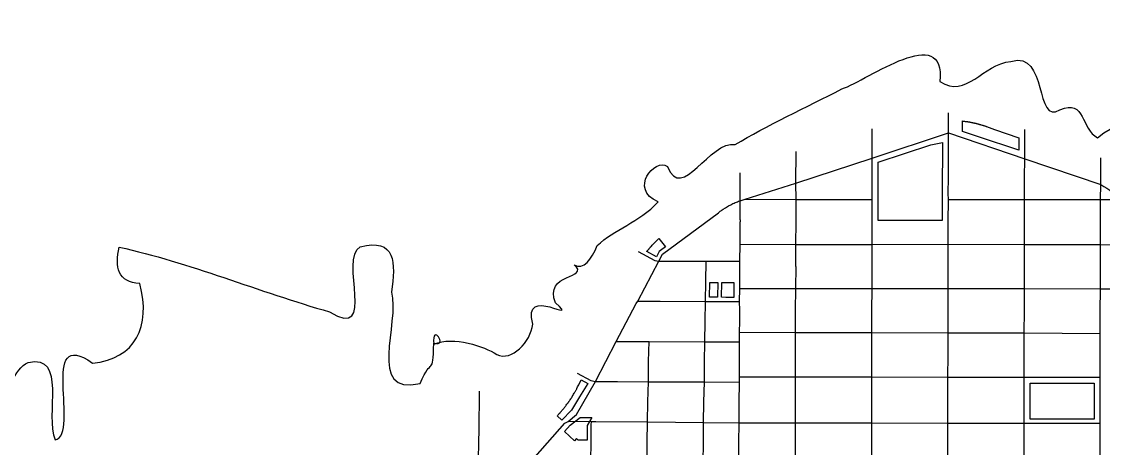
# Model space of a CAD drawing. Extents: x 1 to 394, y 101 to 384.
# Drawn here: x 299.7 to 359.9, y 312.4 to 336.2 of the extents above; entities that cross this region are included whole.
import ezdxf

# ---------------------------------------------------------------- set-up
doc = ezdxf.new("R2010")
doc.units = 0
doc.layers.get('0').update_dxf_attribs({"linetype": 'CONTINUOUS'})

msp = doc.modelspace()

# ---------------------------------------------------------------- linework, layer by layer
at = {"color": 4}
for points in [[(351.2351, 329.969105), (351.239291, 331.08633)], [(346.999468, 328.565413), (346.995277, 330.190094)], [(346.999468, 328.565413), (351.2351, 329.969105)], [(351.231014, 327.48502), (351.235205, 329.969105)], [(351.2351, 329.969105), (355.478915, 328.528582)], [(355.478915, 328.528582), (355.491172, 330.145079)], [(342.755653, 327.157628), (342.759844, 328.921452)], [(342.755653, 327.157628), (346.999468, 328.565413)], [(346.991285, 326.257301), (346.999667, 328.565413)], [(355.470732, 326.257301), (355.474923, 327.48502), (355.479019, 328.528582)], [(355.478915, 328.528582), (359.706365, 327.083966)], [(359.706365, 327.083966), (359.706365, 328.573598)], [(339.641345, 326.183638), (339.645536, 327.738749)], [(351.231014, 326.261393), (351.226824, 326.588785), (351.231014, 327.48502)], [(339.927805, 326.273671), (342.755653, 327.157628)], [(342.759749, 326.253209), (342.755559, 327.157628)], [(359.702268, 326.249117), (359.706459, 327.083966)], [(359.706365, 327.083966), (359.882339, 326.985748), (360.054217, 326.883434), (360.222009, 326.768847), (360.385705, 326.650168), (360.541209, 326.523303), (360.692636, 326.392347), (360.839957, 326.249114)], [(335.119243, 322.815595), (335.32386, 323.212557), (338.438178, 325.520669), (338.491399, 325.565687), (338.54462, 325.606608), (338.601926, 325.64753), (338.655147, 325.684365), (338.712454, 325.725287), (338.827036, 325.798947), (338.888428, 325.835783), (339.00301, 325.901261), (339.125784, 325.966739), (339.187177, 325.995382), (339.24857, 326.028121), (339.309962, 326.056764), (339.37544, 326.081321), (339.436833, 326.109964), (339.502311, 326.134521), (339.563704, 326.154982), (339.629182, 326.179539), (339.64144, 326.183625)], [(339.641345, 326.183638), (339.927805, 326.273674)], [(339.641345, 325.119615), (339.641345, 326.183638)], [(339.927805, 326.273671), (342.759749, 326.253209)], [(342.759749, 326.253209), (346.991285, 326.257295)], [(342.763835, 325.017304), (342.759749, 326.253209)], [(346.995382, 325.00912), (346.991191, 326.257301)], [(351.226918, 325.00912), (351.231108, 326.261393)], [(351.231014, 326.261393), (355.470732, 326.257307)], [(355.474829, 325.000935), (355.470638, 326.257301)], [(355.470732, 326.257301), (359.702268, 326.249129)], [(359.698183, 325.000935), (359.702373, 326.249117)], [(359.702268, 326.249117), (360.839957, 326.249117)], [(339.645431, 323.932819), (339.641241, 325.021397)], [(339.641345, 325.119615), (339.641345, 325.021397)], [(342.755653, 323.756846), (342.764034, 325.017304)], [(346.995382, 323.752754), (346.995382, 325.00912)], [(351.226918, 323.760939), (351.226918, 325.00912)], [(355.474829, 323.748662), (355.474829, 325.000935)], [(359.698183, 323.748662), (359.698183, 325.000935)], [(339.641345, 323.760939), (339.645536, 323.932819)], [(333.977468, 323.359884), (334.894165, 322.864704), (335.119243, 322.8156)], [(339.633153, 322.819687), (339.641534, 323.760939)], [(339.641345, 323.760939), (342.755653, 323.756853)], [(342.755653, 322.525035), (342.755653, 323.756846)], [(342.755653, 323.756846), (346.995382, 323.75276)], [(346.995382, 323.752754), (351.226918, 323.760939)], [(346.995382, 322.545496), (346.995382, 323.752754)], [(351.222822, 322.525035), (351.226918, 323.760939)], [(351.226918, 323.760939), (355.474829, 323.748661)], [(355.466636, 321.297316), (355.470827, 322.520943), (355.474923, 323.748662)], [(355.474829, 323.748662), (359.698183, 323.748662)], [(359.694086, 322.520943), (359.698277, 323.748662)], [(359.698183, 323.748662), (362.726551, 323.74049)], [(333.948814, 320.593423), (335.119243, 322.815595)], [(335.119243, 322.815595), (336.383792, 322.815595)], [(336.383792, 322.815595), (336.576131, 322.815595)], [(336.576131, 322.815595), (337.750655, 322.815595)], [(337.717916, 320.585239), (337.734259, 321.698371), (337.750624, 322.815595)], [(337.750655, 322.815595), (339.633153, 322.819681)], [(339.629067, 322.525035), (339.633257, 322.819687)], [(339.633153, 321.694278), (339.628962, 322.525035)], [(342.747471, 321.293223), (342.755852, 322.525035)], [(346.991285, 321.301408), (346.995476, 322.545496)], [(351.222822, 321.297316), (351.222822, 322.525035)], [(359.694086, 321.289131), (359.694086, 322.520943)], [(339.629067, 321.293223), (339.633257, 321.694278)], [(339.620874, 320.585239), (339.629255, 321.293223)], [(339.629067, 321.293223), (342.747471, 321.293223)], [(342.735192, 320.073689), (342.74745, 321.293223)], [(342.747471, 321.293223), (346.991285, 321.301395)], [(346.974921, 320.061412), (346.991264, 321.301408)], [(346.991285, 321.301408), (351.222822, 321.297322)], [(351.222822, 320.061412), (351.222822, 321.297316)], [(351.222822, 321.297316), (355.466636, 321.297316)], [(355.46255, 320.061412), (355.466741, 321.297316)], [(355.466636, 321.297316), (359.694086, 321.289144)], [(359.685904, 320.045043), (359.694285, 321.289131)], [(359.694086, 321.289131), (363.901076, 321.285045)], [(332.757925, 318.354882), (333.854693, 320.474744), (333.948772, 320.593423)], [(333.948814, 320.593423), (335.205182, 320.589337)], [(335.205182, 320.589331), (337.717916, 320.585245), (339.620874, 320.585239)], [(337.701541, 319.468014), (337.717885, 320.585239)], [(339.624971, 320.090058), (339.62078, 320.585239)], [(339.624971, 319.459829), (339.624971, 320.090058)], [(342.735192, 318.850063), (342.735192, 320.073689)], [(346.970825, 318.850063), (346.975015, 320.061412)], [(351.218736, 318.833693), (351.222926, 320.061412)], [(355.458454, 318.833693), (355.462645, 320.061412)], [(359.685904, 318.800954), (359.685904, 320.045043)], [(337.685177, 318.338512), (337.70152, 319.468014)], [(339.616788, 318.862339), (339.62517, 319.459829)], [(339.616788, 318.330328), (339.616788, 318.862339)], [(339.616788, 318.862339), (342.735192, 318.85006)], [(342.735192, 318.850063), (346.970825, 318.850063)], [(342.735192, 317.614158), (342.735192, 318.850063)], [(346.970825, 316.378255), (346.975015, 317.605974), (346.97073, 318.850063)], [(346.970825, 318.850063), (351.218736, 318.833688)], [(351.218736, 318.833693), (354.496739, 318.833693)], [(351.218736, 317.593696), (351.218736, 318.833693)], [(354.496739, 318.833693), (355.458454, 318.833693)], [(355.454368, 317.605974), (355.458559, 318.833693)], [(355.458454, 318.833693), (359.685904, 318.800954)], [(359.685904, 317.577327), (359.685904, 318.800954)], [(331.599776, 316.120433), (332.757925, 318.354882)], [(332.757925, 318.354882), (334.014293, 318.350796)], [(334.014293, 318.35079), (334.579041, 318.346704)], [(334.55858, 317.229473), (334.579009, 318.346697)], [(334.579041, 318.346697), (337.685177, 318.338526)], [(337.672898, 317.221288), (337.685156, 318.338512)], [(337.685177, 318.338512), (339.616788, 318.33034)], [(339.612692, 317.61825), (339.616883, 318.330328)], [(334.542216, 316.112248), (334.542216, 316.349608), (334.558559, 317.229473)], [(337.656524, 316.104064), (337.672867, 317.221288)], [(339.608606, 316.390531), (339.612797, 317.217196)], [(339.612692, 317.217196), (339.612692, 317.61825)], [(342.735192, 316.390531), (342.735192, 317.614158)], [(351.210543, 316.370069), (351.218924, 317.593696)], [(355.446175, 316.370069), (355.454557, 317.605974)], [(359.685904, 316.361885), (359.685904, 317.577327)], [(330.588958, 316.582874), (331.337862, 316.173634), (331.599776, 316.120434)], [(330.077409, 313.906447), (330.548036, 314.287039), (331.599776, 316.120433)], [(331.599776, 316.120433), (332.819318, 316.116348)], [(332.819318, 316.116341), (334.542216, 316.112255), (337.656524, 316.104076)], [(334.509477, 314.995024), (334.542163, 316.112248)], [(337.631977, 314.966377), (337.656492, 316.104064)], [(337.656524, 316.104064), (339.608606, 316.095892)], [(339.588135, 313.832783), (339.592326, 314.950007), (339.608669, 316.095878)], [(339.608606, 316.095878), (339.608606, 316.390531)], [(339.608606, 316.390531), (342.735192, 316.390531)], [(342.731096, 315.05641), (342.735287, 316.390531)], [(342.735192, 316.390531), (346.970825, 316.378253)], [(346.966728, 315.044133), (346.970919, 316.378255)], [(346.970825, 316.378255), (351.210543, 316.370083)], [(351.206457, 315.040041), (351.210648, 316.370069)], [(351.210543, 316.370069), (355.446175, 316.370069)], [(355.446175, 315.031855), (355.446175, 316.370069)], [(355.446175, 316.370069), (359.685904, 316.361898)], [(359.681808, 313.800044), (359.685998, 316.361885)], [(325.121515, 313.353973), (325.14603, 315.584329)], [(334.493102, 313.873708), (334.509445, 314.995024)], [(337.615602, 313.849153), (337.631946, 314.966377)], [(342.731096, 313.828691), (342.731096, 315.05641)], [(346.966728, 313.820506), (346.966728, 315.044133)], [(351.206457, 313.812321), (351.206457, 315.040041)], [(355.446175, 313.804136), (355.446175, 315.031855)], [(328.223555, 311.688367), (328.235812, 311.938003), (329.889135, 313.804136), (330.077388, 313.90645)], [(330.077409, 313.906447), (330.478462, 313.914618), (331.370601, 313.898244)], [(331.358333, 312.781037), (331.366715, 313.714104)], [(331.366516, 313.714104), (331.370706, 313.898261)], [(331.370601, 313.898261), (331.612054, 313.894176)], [(331.612054, 313.894169), (334.493102, 313.873709)], [(334.480823, 312.756482), (334.493081, 313.873708)], [(334.493102, 313.873708), (337.615602, 313.849151)], [(337.603324, 312.731929), (337.615581, 313.849153)], [(337.615602, 313.849153), (339.588135, 313.832778)], [(339.584049, 312.715559), (339.58824, 313.832783)], [(339.588135, 313.832783), (340.758563, 313.828697)], [(340.758563, 313.828691), (342.731096, 313.828691)], [(342.731096, 312.707374), (342.731096, 313.828691)], [(342.731096, 313.828691), (346.966728, 313.820519)], [(346.966728, 312.699189), (346.966728, 313.820506)], [(346.966728, 313.820506), (351.206457, 313.812334)], [(351.206457, 312.695097), (351.206457, 313.812321)], [(351.206457, 313.812321), (355.446175, 313.80415), (356.457004, 313.804136)], [(355.446175, 312.686912), (355.446175, 313.804136)], [(356.457004, 313.804136), (359.681808, 313.80005)], [(359.677722, 311.561502), (359.681913, 313.800044)], [(325.113333, 312.830146), (325.121714, 313.353973)], [(325.096958, 311.712922), (325.113301, 312.830146)], [(331.346055, 311.663813), (331.358313, 312.781037)], [(334.468555, 311.639258), (334.480813, 312.756482)], [(337.591045, 311.610611), (337.603303, 312.731929)], [(339.579953, 311.598335), (339.584143, 312.715559)], [(342.72701, 311.590149), (342.731201, 312.707374)], [(346.966728, 311.581965), (346.966728, 312.699189)], [(351.202361, 311.57378), (351.206551, 312.695097)], [(355.44209, 311.565596), (355.44628, 312.686912)]]:
    msp.add_lwpolyline(points, dxfattribs=at)
at = {"color": 3}
for points in [[(354.701367, 329.146534), (354.255287, 329.297952), (353.805131, 329.445279), (352.46691, 329.899535), (352.02084, 330.046861), (352.025031, 330.627981), (352.049546, 330.623895), (352.069975, 330.619809), (352.09449, 330.619809), (352.135454, 330.611638), (352.159969, 330.607552), (352.180398, 330.607552), (352.204913, 330.603466), (352.225342, 330.59938), (352.249857, 330.595294), (352.270287, 330.591208), (352.294802, 330.591208), (352.315231, 330.587123), (352.339746, 330.583037), (352.380709, 330.574865), (352.405224, 330.570779), (352.425654, 330.566693), (352.450169, 330.562608), (352.491132, 330.554436), (352.515647, 330.55035), (352.536076, 330.546264), (352.560591, 330.542178), (352.581021, 330.534007), (352.60145, 330.529921), (352.625965, 330.525835), (352.646394, 330.521749), (352.670909, 330.517663), (352.691339, 330.509491), (352.711768, 330.505406), (352.736283, 330.50132), (352.756712, 330.497234), (352.777141, 330.489062), (352.801657, 330.484976), (352.822086, 330.480891), (352.846601, 330.472719), (352.86703, 330.468633), (352.887459, 330.460461), (352.911974, 330.456375), (352.916165, 330.456375), (352.932508, 330.45229), (352.952938, 330.444118), (352.973367, 330.440032), (352.997882, 330.43186), (353.018311, 330.427774), (353.038741, 330.419603), (353.063256, 330.415517), (353.104219, 330.399142), (353.124648, 330.395056), (353.149163, 330.386885), (353.169593, 330.378713), (353.190022, 330.374627), (353.210451, 330.366455), (353.234966, 330.358284), (353.255395, 330.354198), (353.296359, 330.337823), (353.320874, 330.329651), (353.341303, 330.32148), (353.361732, 330.317394), (353.807802, 330.15779), (355.146023, 329.691257), (355.150213, 329.691257), (355.146023, 328.995549), (354.699953, 329.146969)], [(347.330956, 328.328054), (350.257021, 329.29386), (350.899526, 329.424817), (350.895335, 326.59697), (350.891145, 325.078691), (347.32666, 325.082776), (347.330851, 326.601056), (347.330851, 328.328048)], [(334.996468, 323.061139), (334.45218, 323.355792), (334.464438, 323.372166), (334.480781, 323.392627), (334.493039, 323.409002), (334.509382, 323.425377), (334.52164, 323.441752), (334.537983, 323.462212), (334.550241, 323.478587), (334.582928, 323.511326), (334.595185, 323.527701), (334.611529, 323.544076), (334.623786, 323.564537), (334.656473, 323.597276), (334.668731, 323.613651), (334.701417, 323.64639), (334.713675, 323.662765), (334.76281, 323.711868), (334.775067, 323.732329), (334.824202, 323.781432), (334.83646, 323.797807), (334.852803, 323.810086), (334.918282, 323.875564), (334.930539, 323.891939), (334.996018, 323.957417), (335.012361, 323.969696), (335.077839, 324.035174), (335.094183, 324.047453), (335.126869, 324.080192), (335.13106, 324.080192), (335.495277, 323.621843), (335.225181, 323.421316), (335.147445, 323.359934), (334.996028, 323.061189)], [(337.955262, 321.64107), (338.405428, 321.64107), (338.393171, 320.814406), (337.947101, 320.814406), (337.955482, 321.64107)], [(339.297579, 321.636985), (339.289198, 320.81032), (338.843128, 320.81032), (338.618039, 320.814406), (338.62642, 321.64107), (338.851498, 321.64107), (339.07249, 321.636984), (339.297568, 321.636984)], [(330.801767, 316.214559), (331.182359, 316.014031), (330.719914, 315.273307), (330.257469, 314.536675), (329.721375, 313.967832), (329.459461, 314.205191), (329.47989, 314.221566), (329.508491, 314.254305), (329.541178, 314.287045), (329.569779, 314.319784), (329.602466, 314.352523), (329.631172, 314.385262), (329.643429, 314.401637), (329.67203, 314.434376), (329.704717, 314.471212), (329.733318, 314.503951), (329.774281, 314.553054), (329.790624, 314.573515), (329.81933, 314.606254), (329.831588, 314.622629), (329.860293, 314.659465), (329.888894, 314.692204), (329.91341, 314.729039), (329.94201, 314.765875), (329.970716, 314.798614), (330.011679, 314.85591), (330.036195, 314.892746), (330.052538, 314.90912), (330.077053, 314.945956), (330.089311, 314.962331), (330.113826, 314.999166), (330.126083, 315.015541), (330.154789, 315.052377), (330.179304, 315.093298), (330.191562, 315.109673), (330.228439, 315.166969), (330.240697, 315.18743), (330.265212, 315.224265), (330.277469, 315.24064), (330.289727, 315.261101), (330.301984, 315.277476), (330.326499, 315.318397), (330.346929, 315.355232), (330.359186, 315.371607), (330.383701, 315.412529), (330.416388, 315.469825), (330.428646, 315.490285), (330.449075, 315.531207), (330.47359, 315.568042), (330.481971, 315.584417), (330.506486, 315.625338), (330.526915, 315.66626), (330.539173, 315.68672), (330.559602, 315.723556), (330.567984, 315.744017), (330.608947, 315.821773), (330.670339, 315.944545), (330.801296, 316.214644)], [(355.78176, 316.034493), (359.346234, 316.030407), (359.346234, 314.025133), (355.777663, 314.029219), (355.781854, 316.034494)], [(329.876878, 313.349881), (330.196087, 313.685457), (330.740375, 314.127436), (331.403341, 314.119264), (331.145524, 313.677285), (331.141333, 313.574971), (331.141333, 313.374444), (331.132952, 312.850617), (330.64596, 312.854703), (330.547795, 312.944738), (330.429117, 312.821966), (329.876637, 313.349886)]]:
    msp.add_lwpolyline(points, dxfattribs=at)
at = {"color": 1}
for points in [[(345.313929, 332.408087), (346.781566, 332.922089), (351.095814, 336.158027), (350.756542, 332.817324)], [(354.714903, 333.947093), (356.782688, 334.571614), (356.012474, 330.351911), (357.441358, 331.24205)], [(350.756542, 332.817324), (352.255808, 331.869086), (353.110913, 333.776606), (354.714903, 333.947093)], [(339.372517, 329.310118), (341.081104, 330.352584), (343.349736, 331.403351), (345.313929, 332.408087)], [(357.441358, 331.24205), (358.86557, 331.889287), (358.606119, 330.160813), (359.532748, 329.691075)], [(359.532748, 329.691075), (361.369012, 331.335665), (363.673075, 330.02083), (365.896647, 329.793368)], [(335.607166, 328.094675), (336.389868, 326.032463), (337.983444, 329.600283), (339.372517, 329.310118)], [(335.083748, 326.122168), (333.443175, 326.832443), (334.903436, 328.596425), (335.607166, 328.094675)], [(331.695825, 323.687178), (332.627849, 324.594624), (334.019898, 324.974677), (335.083748, 326.122168)], [(318.509584, 323.621688), (320.478429, 324.145234), (320.498921, 322.715883), (320.252408, 321.104941)], [(306.243183, 321.571325), (305.047643, 321.620816), (304.841307, 322.524132), (305.10914, 323.601163)], [(305.10914, 323.601163), (308.91843, 322.779016), (312.920844, 321.103839), (316.8092, 320.003969)], [(316.8092, 320.003969), (319.485463, 318.344359), (317.317344, 322.95374), (318.509584, 323.621688)], [(330.418735, 322.623177), (330.917596, 322.302994), (331.398721, 322.920737), (331.695825, 323.687178)], [(329.380091, 320.495154), (328.671123, 322.187225), (331.351042, 321.82701), (330.418735, 322.623177)], [(303.623379, 317.147535), (305.996199, 317.379027), (306.89473, 319.186895), (306.243183, 321.571325)], [(328.118863, 319.31657), (327.469307, 321.579281), (330.835481, 319.216781), (329.380091, 320.495154)], [(320.252408, 321.104941), (320.731888, 319.393412), (318.821366, 315.307398), (321.842841, 316.009908)], [(301.535897, 312.875039), (302.981345, 313.187933), (300.58511, 319.273698), (303.623379, 317.147535)], [(322.614574, 318.265281), (323.455871, 318.002502), (322.458756, 319.449703), (322.60724, 318.203323)], [(326.10347, 317.63051), (326.954542, 317.218963), (327.979053, 318.321068), (328.118863, 319.31657)], [(322.60724, 318.203323), (323.719953, 318.665808), (325.402475, 318.089777), (326.10347, 317.63051)], [(321.842841, 316.009908), (322.515057, 317.627549), (322.520076, 316.2902), (322.614574, 318.265281)], [(298.052344, 315.138196), (299.14358, 315.384027), (299.169855, 316.844386), (300.044856, 317.188443)], [(300.044856, 317.188443), (302.207998, 317.689145), (300.956461, 314.229531), (301.535897, 312.875039)]]:
    msp.add_open_spline(points, degree=3, dxfattribs=at)

doc.saveas('drawing.dxf')
